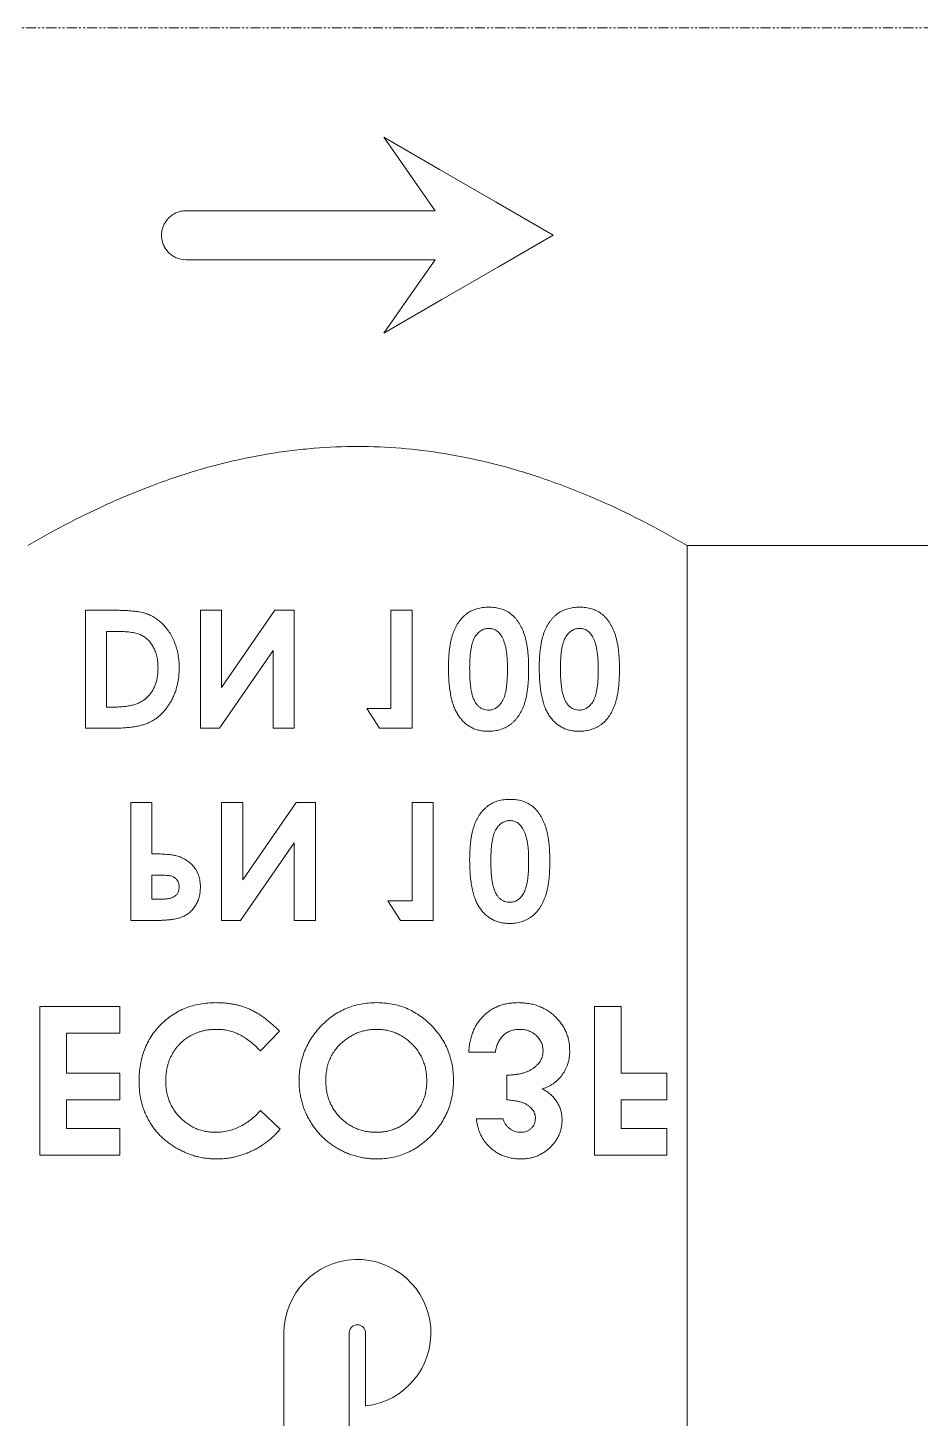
# Model space of a CAD drawing. Extents: x 2569 to 19597, y 1825 to 16548.
# Drawn here: x 16798.5 to 16886, y 15071.2 to 15207.4 of the extents above; entities that cross this region are included whole.
import ezdxf

# ---------------------------------------------------------------- set-up
doc = ezdxf.new("R2010")
doc.units = 0
doc.linetypes.add('PHANTOM', pattern=[2.5, 1.25, -0.25, 0.25, -0.25, 0.25, -0.25])

# ---------------------------------------------------------------- blocks, each defined once
blk = doc.blocks.new('aaaqww')
at = {"color": 7, "linetype": 'Continuous', "lineweight": 5}
for p, q in [((-386839.22, 108867.11), (-386839.22, 108735.63)), ((-386888.61, 108852.11), (-386888.61, 108832.11)), ((-386880.61, 108832.11), (-386880.61, 108844.11)), ((-386878.61, 108841.06), (-386878.61, 108832.11)), ((-386918.51, 108810.32), (-386908.7, 108810.32)), ((-386918.51, 108792.11), (-386918.51, 108810.32)), ((-386908.7, 108810.32), (-386908.7, 108807.05)), ((-386850.56, 108810.32), (-386841.69, 108810.32)), ((-386850.56, 108792.11), (-386850.56, 108810.32)), ((-386841.69, 108810.32), (-386841.69, 108807.05)), ((-386908.7, 108807.05), (-386915.24, 108807.05)), ((-386915.24, 108807.05), (-386915.24, 108803.55)), ((-386889.09, 108807.16), (-386891.49, 108804.87)), ((-386847.3, 108807.05), (-386847.3, 108803.55)), ((-386841.69, 108807.05), (-386847.3, 108807.05)), ((-386861.77, 108805.89), (-386865.04, 108805.89)), ((-386915.24, 108803.55), (-386908.7, 108803.55)), ((-386908.7, 108803.55), (-386908.7, 108800.28)), ((-386861.3, 108800.52), (-386861.3, 108803.55)), ((-386847.3, 108803.55), (-386841.69, 108803.55)), ((-386841.69, 108803.55), (-386841.69, 108800.28)), ((-386908.7, 108800.28), (-386915.24, 108800.28)), ((-386915.24, 108800.28), (-386915.24, 108795.38)), ((-386841.69, 108800.28), (-386847.3, 108800.28)), ((-386847.3, 108800.28), (-386847.3, 108792.11)), ((-386891.49, 108797.56), (-386889.16, 108795.12)), ((-386865.97, 108797.71), (-386862.71, 108797.71)), ((-386915.24, 108795.38), (-386908.7, 108795.38)), ((-386908.7, 108795.38), (-386908.7, 108792.11)), ((-386908.7, 108792.11), (-386918.51, 108792.11)), ((-386847.3, 108792.11), (-386850.56, 108792.11)), ((-386907.38, 108781.57), (-386904.48, 108781.57)), ((-386907.38, 108767.11), (-386907.38, 108781.57)), ((-386896.26, 108767.11), (-386896.26, 108781.57)), ((-386896.26, 108781.57), (-386893.92, 108781.57)), ((-386893.92, 108781.57), (-386887.36, 108772.06)), ((-386887.36, 108781.57), (-386884.76, 108781.57)), ((-386887.36, 108772.06), (-386887.36, 108781.57)), ((-386884.76, 108781.57), (-386884.76, 108767.11)), ((-386875.87, 108779.16), (-386874.32, 108781.57)), ((-386874.32, 108781.57), (-386870.31, 108781.57)), ((-386870.31, 108781.57), (-386870.31, 108767.11)), ((-386903.97, 108778.97), (-386904.78, 108778.97)), ((-386904.78, 108778.97), (-386904.78, 108776.01)), ((-386872.9, 108779.16), (-386875.87, 108779.16)), ((-386872.9, 108767.11), (-386872.9, 108779.16)), ((-386904.78, 108776.01), (-386903.87, 108776.01)), ((-386893.66, 108776.6), (-386893.66, 108767.11)), ((-386887.12, 108767.11), (-386893.66, 108776.6)), ((-386904.78, 108773.41), (-386904.78, 108767.11)), ((-386904.78, 108767.11), (-386907.38, 108767.11)), ((-386893.66, 108767.11), (-386896.26, 108767.11)), ((-386884.76, 108767.11), (-386887.12, 108767.11)), ((-386870.31, 108767.11), (-386872.9, 108767.11)), ((-386912.94, 108758.03), (-386909.67, 108758.03)), ((-386912.94, 108743.57), (-386912.94, 108758.03)), ((-386898.85, 108758.03), (-386896.52, 108758.03)), ((-386898.85, 108743.57), (-386898.85, 108758.03)), ((-386896.52, 108758.03), (-386889.95, 108748.51)), ((-386889.95, 108748.51), (-386889.95, 108758.03)), ((-386889.95, 108758.03), (-386887.36, 108758.03)), ((-386887.36, 108758.03), (-386887.36, 108743.57)), ((-386878.46, 108755.62), (-386876.91, 108758.03)), ((-386876.91, 108758.03), (-386872.9, 108758.03)), ((-386872.9, 108758.03), (-386872.9, 108743.57)), ((-386909.35, 108755.43), (-386910.35, 108755.43)), ((-386910.35, 108755.43), (-386910.35, 108746.16)), ((-386875.5, 108755.62), (-386878.46, 108755.62)), ((-386875.5, 108743.57), (-386875.5, 108755.62)), ((-386889.71, 108743.57), (-386896.26, 108753.05)), ((-386896.26, 108753.05), (-386896.26, 108743.57)), ((-386910.35, 108746.16), (-386908.99, 108746.16)), ((-386909.62, 108743.57), (-386912.94, 108743.57)), ((-386896.26, 108743.57), (-386898.85, 108743.57)), ((-386887.36, 108743.57), (-386889.71, 108743.57)), ((-386872.9, 108743.57), (-386875.5, 108743.57)), ((-386793.46, 108735.63), (-386839.22, 108735.63)), ((-386870.09, 108700.63), (-386900.61, 108700.63)), ((-386900.61, 108694.63), (-386870.09, 108694.63))]:
    blk.add_line(p, q, dxfattribs=at)
at = {"color": 7, "linetype": 'PHANTOM', "lineweight": 5}
blk.add_line((-386927.73, 108672.21), (-386802.76, 108672.21), dxfattribs=at)
at = {"color": 7, "linetype": 'Continuous', "lineweight": 5, "flags": 128}
for points in [[(-386855.61, 108697.63), (-386862.31, 108701.5), (-386869.25, 108705.51), (-386876.39, 108709.63)], [(-386876.39, 108709.63), (-386873.2, 108705.07), (-386870.09, 108700.63)], [(-386876.39, 108685.63), (-386869.57, 108689.57), (-386862.63, 108693.58), (-386855.61, 108697.63)], [(-386870.09, 108694.63), (-386873.28, 108690.07), (-386876.39, 108685.63)]]:
    blk.add_lwpolyline(points, dxfattribs=at)
at = {"color": 7, "linetype": 'Continuous', "lineweight": 5}
for radius, end in [(9, 83.6206), (1, 0)]:
    blk.add_arc((-386879.61, 108832.11), radius, 180, end, dxfattribs=at)
for points, knots in [([(-386906.37, 108801.25), (-386906.36, 108801.47), (-386906.36, 108801.91), (-386906.3, 108802.57), (-386906.21, 108803.2), (-386906.07, 108803.82), (-386905.9, 108804.42), (-386905.7, 108805), (-386905.45, 108805.55), (-386905.17, 108806.09), (-386904.85, 108806.61), (-386904.5, 108807.1), (-386904.12, 108807.57), (-386903.7, 108808.01), (-386903.25, 108808.42), (-386902.77, 108808.81), (-386902.25, 108809.17), (-386901.71, 108809.5), (-386901.15, 108809.8), (-386900.57, 108810.07), (-386899.97, 108810.29), (-386899.37, 108810.48), (-386898.76, 108810.61), (-386898.14, 108810.72), (-386897.5, 108810.77), (-386897.07, 108810.78), (-386896.86, 108810.79)], [0, 0, 0, 0, 0.044663, 0.088512, 0.130926, 0.172904, 0.214, 0.254985, 0.295291, 0.335772, 0.376181, 0.416178, 0.45635, 0.496512, 0.537041, 0.578119, 0.619725, 0.662422, 0.705299, 0.74743, 0.789433, 0.831267, 0.872825, 0.91487, 0.957027, 1, 1, 1, 1]), ([(-386896.86, 108810.79), (-386896.68, 108810.79), (-386896.31, 108810.78), (-386895.77, 108810.74), (-386895.23, 108810.66), (-386894.69, 108810.56), (-386894.16, 108810.43), (-386893.64, 108810.26), (-386893.12, 108810.07), (-386892.61, 108809.85), (-386892.11, 108809.6), (-386891.62, 108809.33), (-386891.15, 108809.03), (-386890.71, 108808.71), (-386890.27, 108808.36), (-386889.86, 108807.99), (-386889.46, 108807.59), (-386889.21, 108807.31), (-386889.09, 108807.16)], [0, 0, 0, 0, 0.062276, 0.123904, 0.185067, 0.24684, 0.308435, 0.370241, 0.432587, 0.495925, 0.559351, 0.621943, 0.684393, 0.746986, 0.809441, 0.872508, 0.935769, 1, 1, 1, 1]), ([(-386886.75, 108801.22), (-386886.75, 108801.44), (-386886.75, 108801.87), (-386886.68, 108802.5), (-386886.58, 108803.12), (-386886.44, 108803.73), (-386886.27, 108804.33), (-386886.05, 108804.91), (-386885.79, 108805.48), (-386885.5, 108806.03), (-386885.17, 108806.56), (-386884.81, 108807.07), (-386884.42, 108807.55), (-386884, 108808), (-386883.55, 108808.42), (-386883.07, 108808.82), (-386882.56, 108809.18), (-386882.03, 108809.51), (-386881.47, 108809.81), (-386880.9, 108810.07), (-386880.32, 108810.3), (-386879.73, 108810.47), (-386879.13, 108810.62), (-386878.51, 108810.71), (-386877.89, 108810.78), (-386877.47, 108810.79), (-386877.26, 108810.79)], [0, 0, 0, 0, 0.043114, 0.085683, 0.127594, 0.169059, 0.210432, 0.251811, 0.293444, 0.335381, 0.377477, 0.418688, 0.459873, 0.500873, 0.541873, 0.583212, 0.624763, 0.666988, 0.70937, 0.751103, 0.792568, 0.833545, 0.874827, 0.916018, 0.957859, 1, 1, 1, 1]), ([(-386877.26, 108810.79), (-386876.95, 108810.78), (-386876.32, 108810.76), (-386875.4, 108810.63), (-386874.51, 108810.41), (-386873.66, 108810.1), (-386872.85, 108809.71), (-386872.06, 108809.22), (-386871.32, 108808.65), (-386870.61, 108808), (-386869.96, 108807.29), (-386869.4, 108806.52), (-386868.92, 108805.72), (-386868.52, 108804.89), (-386868.22, 108804.01), (-386868, 108803.09), (-386867.87, 108802.14), (-386867.85, 108801.49), (-386867.84, 108801.16)], [0, 0, 0, 0, 0.063396, 0.125157, 0.185649, 0.245977, 0.306108, 0.367351, 0.429902, 0.49454, 0.559373, 0.62241, 0.684357, 0.745807, 0.80743, 0.869996, 0.933928, 1, 1, 1, 1]), ([(-386863.64, 108809.1), (-386863.51, 108809.23), (-386863.24, 108809.5), (-386862.8, 108809.84), (-386862.34, 108810.14), (-386861.84, 108810.37), (-386861.32, 108810.56), (-386860.78, 108810.69), (-386860.21, 108810.78), (-386859.82, 108810.79), (-386859.62, 108810.79)], [0, 0, 0, 0, 0.127407, 0.251106, 0.372908, 0.494496, 0.616171, 0.740563, 0.867605, 1, 1, 1, 1]), ([(-386859.62, 108810.79), (-386859.44, 108810.79), (-386859.1, 108810.78), (-386858.59, 108810.71), (-386858.1, 108810.6), (-386857.63, 108810.45), (-386857.19, 108810.24), (-386856.76, 108810), (-386856.37, 108809.71), (-386855.99, 108809.38), (-386855.65, 108809.02), (-386855.36, 108808.64), (-386855.1, 108808.24), (-386854.89, 108807.83), (-386854.73, 108807.4), (-386854.62, 108806.95), (-386854.55, 108806.49), (-386854.54, 108806.17), (-386854.53, 108806.01)], [0, 0, 0, 0, 0.068214, 0.134095, 0.198286, 0.26116, 0.323635, 0.386367, 0.449642, 0.514245, 0.578413, 0.640375, 0.700615, 0.760104, 0.819299, 0.878466, 0.93836, 1, 1, 1, 1]), ([(-386865.04, 108805.89), (-386865.02, 108806.05), (-386864.97, 108806.37), (-386864.86, 108806.83), (-386864.73, 108807.27), (-386864.57, 108807.69), (-386864.38, 108808.08), (-386864.17, 108808.45), (-386863.92, 108808.79), (-386863.74, 108808.99), (-386863.64, 108809.1)], [0, 0, 0, 0, 0.138934, 0.272371, 0.400702, 0.524915, 0.646775, 0.765706, 0.883115, 1, 1, 1, 1]), ([(-386896.99, 108807.52), (-386897.2, 108807.51), (-386897.61, 108807.5), (-386898.22, 108807.42), (-386898.81, 108807.28), (-386899.37, 108807.08), (-386899.9, 108806.82), (-386900.41, 108806.51), (-386900.89, 108806.14), (-386901.34, 108805.72), (-386901.75, 108805.26), (-386902.11, 108804.76), (-386902.42, 108804.24), (-386902.67, 108803.7), (-386902.86, 108803.12), (-386903, 108802.52), (-386903.08, 108801.9), (-386903.09, 108801.47), (-386903.1, 108801.25)], [0, 0, 0, 0, 0.064715, 0.127707, 0.188882, 0.249158, 0.309661, 0.370225, 0.432332, 0.495782, 0.559304, 0.621861, 0.683322, 0.744523, 0.806088, 0.868994, 0.933419, 1, 1, 1, 1]), ([(-386891.49, 108804.87), (-386891.69, 108805.08), (-386892.09, 108805.49), (-386892.73, 108806.04), (-386893.39, 108806.49), (-386894.07, 108806.87), (-386894.77, 108807.16), (-386895.49, 108807.37), (-386896.23, 108807.5), (-386896.74, 108807.51), (-386896.99, 108807.52)], [0, 0, 0, 0, 0.139406, 0.272304, 0.399525, 0.522811, 0.642663, 0.761023, 0.879801, 1, 1, 1, 1]), ([(-386877.31, 108807.52), (-386877.53, 108807.51), (-386877.95, 108807.5), (-386878.56, 108807.42), (-386879.16, 108807.28), (-386879.72, 108807.08), (-386880.26, 108806.83), (-386880.77, 108806.52), (-386881.26, 108806.15), (-386881.71, 108805.74), (-386882.13, 108805.28), (-386882.49, 108804.78), (-386882.8, 108804.25), (-386883.05, 108803.7), (-386883.25, 108803.11), (-386883.38, 108802.49), (-386883.47, 108801.85), (-386883.48, 108801.41), (-386883.49, 108801.18)], [0, 0, 0, 0, 0.064609, 0.127512, 0.188521, 0.248708, 0.308598, 0.368812, 0.429888, 0.492802, 0.555743, 0.617485, 0.678969, 0.740198, 0.80236, 0.866245, 0.931707, 1, 1, 1, 1]), ([(-386871.11, 108801.21), (-386871.12, 108801.42), (-386871.13, 108801.85), (-386871.21, 108802.48), (-386871.36, 108803.08), (-386871.55, 108803.65), (-386871.81, 108804.2), (-386872.12, 108804.73), (-386872.49, 108805.22), (-386872.91, 108805.69), (-386873.37, 108806.12), (-386873.86, 108806.49), (-386874.37, 108806.82), (-386874.92, 108807.07), (-386875.48, 108807.27), (-386876.07, 108807.42), (-386876.68, 108807.5), (-386877.1, 108807.51), (-386877.31, 108807.52)], [0, 0, 0, 0, 0.065939, 0.129791, 0.192175, 0.253617, 0.314719, 0.376282, 0.438973, 0.503175, 0.567329, 0.629651, 0.69065, 0.751238, 0.811754, 0.872788, 0.93554, 1, 1, 1, 1]), ([(-386859.64, 108807.52), (-386859.76, 108807.51), (-386859.99, 108807.5), (-386860.34, 108807.42), (-386860.66, 108807.27), (-386860.97, 108807.07), (-386861.24, 108806.83), (-386861.47, 108806.55), (-386861.65, 108806.23), (-386861.73, 108806), (-386861.77, 108805.89)], [0, 0, 0, 0, 0.123523, 0.245107, 0.367266, 0.494691, 0.622324, 0.746003, 0.872253, 1, 1, 1, 1]), ([(-386857.8, 108805.81), (-386857.81, 108805.92), (-386857.82, 108806.16), (-386857.92, 108806.49), (-386858.08, 108806.78), (-386858.31, 108807.04), (-386858.58, 108807.26), (-386858.9, 108807.41), (-386859.26, 108807.51), (-386859.51, 108807.52), (-386859.64, 108807.52)], [0, 0, 0, 0, 0.126208, 0.246331, 0.363484, 0.484754, 0.608383, 0.731214, 0.860989, 1, 1, 1, 1]), ([(-386861.3, 108803.55), (-386861.09, 108803.57), (-386860.68, 108803.6), (-386860.12, 108803.69), (-386859.65, 108803.79), (-386859.25, 108803.92), (-386858.92, 108804.09), (-386858.63, 108804.27), (-386858.39, 108804.49), (-386858.18, 108804.73), (-386858.01, 108804.98), (-386857.89, 108805.25), (-386857.81, 108805.53), (-386857.81, 108805.71), (-386857.8, 108805.81)], [0, 0, 0, 0, 0.141704, 0.2651, 0.370058, 0.458024, 0.535994, 0.609848, 0.680075, 0.748587, 0.81563, 0.878071, 0.939584, 1, 1, 1, 1]), ([(-386854.53, 108806.01), (-386854.54, 108805.82), (-386854.56, 108805.43), (-386854.68, 108804.86), (-386854.87, 108804.31), (-386855.15, 108803.8), (-386855.5, 108803.32), (-386855.92, 108802.9), (-386856.41, 108802.51), (-386856.78, 108802.3), (-386856.97, 108802.2)], [0, 0, 0, 0, 0.124101, 0.244316, 0.364466, 0.485854, 0.608915, 0.734301, 0.863943, 1, 1, 1, 1]), ([(-386896.91, 108791.64), (-386897.25, 108791.65), (-386897.91, 108791.67), (-386898.89, 108791.8), (-386899.81, 108792.01), (-386900.69, 108792.3), (-386901.52, 108792.68), (-386902.31, 108793.15), (-386903.05, 108793.7), (-386903.73, 108794.33), (-386904.35, 108795.02), (-386904.89, 108795.77), (-386905.34, 108796.57), (-386905.72, 108797.41), (-386906.01, 108798.31), (-386906.22, 108799.24), (-386906.35, 108800.23), (-386906.36, 108800.9), (-386906.37, 108801.25)], [0, 0, 0, 0, 0.067376, 0.131837, 0.194461, 0.255346, 0.315588, 0.375627, 0.436138, 0.497779, 0.55947, 0.620278, 0.680788, 0.741492, 0.803215, 0.866493, 0.93191, 1, 1, 1, 1]), ([(-386903.1, 108801.25), (-386903.1, 108801.1), (-386903.09, 108800.8), (-386903.05, 108800.36), (-386902.99, 108799.93), (-386902.91, 108799.51), (-386902.8, 108799.11), (-386902.67, 108798.72), (-386902.5, 108798.34), (-386902.32, 108797.97), (-386902.11, 108797.63), (-386901.89, 108797.3), (-386901.64, 108796.99), (-386901.38, 108796.69), (-386901.09, 108796.42), (-386900.78, 108796.17), (-386900.45, 108795.94), (-386900.11, 108795.72), (-386899.74, 108795.53), (-386899.37, 108795.36), (-386898.99, 108795.23), (-386898.59, 108795.11), (-386898.19, 108795.02), (-386897.78, 108794.96), (-386897.35, 108794.92), (-386897.07, 108794.91), (-386896.93, 108794.91)], [0, 0, 0, 0, 0.045986, 0.090639, 0.134485, 0.177331, 0.219265, 0.260785, 0.302317, 0.343436, 0.384181, 0.424376, 0.464181, 0.504012, 0.543822, 0.583802, 0.624419, 0.665548, 0.706675, 0.747827, 0.788895, 0.830219, 0.871707, 0.913734, 0.956588, 1, 1, 1, 1]), ([(-386877.24, 108791.64), (-386877.57, 108791.65), (-386878.23, 108791.67), (-386879.19, 108791.81), (-386880.12, 108792.02), (-386880.99, 108792.34), (-386881.83, 108792.74), (-386882.62, 108793.23), (-386883.36, 108793.81), (-386884.05, 108794.47), (-386884.68, 108795.19), (-386885.24, 108795.95), (-386885.71, 108796.75), (-386886.09, 108797.58), (-386886.39, 108798.44), (-386886.6, 108799.34), (-386886.73, 108800.27), (-386886.75, 108800.9), (-386886.75, 108801.22)], [0, 0, 0, 0, 0.066749, 0.131152, 0.193732, 0.255326, 0.316388, 0.378027, 0.440406, 0.504557, 0.568658, 0.630986, 0.692288, 0.752615, 0.8132, 0.874016, 0.936158, 1, 1, 1, 1]), ([(-386883.49, 108801.18), (-386883.48, 108800.93), (-386883.46, 108800.44), (-386883.36, 108799.73), (-386883.19, 108799.05), (-386882.94, 108798.42), (-386882.62, 108797.83), (-386882.23, 108797.28), (-386881.78, 108796.76), (-386881.42, 108796.47), (-386881.25, 108796.31)], [0, 0, 0, 0, 0.134807, 0.264199, 0.388462, 0.509942, 0.63041, 0.750671, 0.873455, 1, 1, 1, 1]), ([(-386877.25, 108794.91), (-386877.04, 108794.92), (-386876.63, 108794.93), (-386876.02, 108795.01), (-386875.44, 108795.16), (-386874.88, 108795.36), (-386874.35, 108795.61), (-386873.84, 108795.93), (-386873.36, 108796.3), (-386872.9, 108796.72), (-386872.48, 108797.18), (-386872.12, 108797.68), (-386871.8, 108798.2), (-386871.55, 108798.75), (-386871.35, 108799.33), (-386871.22, 108799.93), (-386871.13, 108800.56), (-386871.12, 108800.99), (-386871.11, 108801.21)], [0, 0, 0, 0, 0.064147, 0.126212, 0.186841, 0.246936, 0.307256, 0.368151, 0.430071, 0.493875, 0.557981, 0.62087, 0.682525, 0.744036, 0.805889, 0.868968, 0.933247, 1, 1, 1, 1]), ([(-386867.84, 108801.16), (-386867.85, 108800.84), (-386867.87, 108800.19), (-386868, 108799.25), (-386868.21, 108798.34), (-386868.51, 108797.47), (-386868.9, 108796.64), (-386869.37, 108795.85), (-386869.94, 108795.1), (-386870.57, 108794.4), (-386871.27, 108793.75), (-386872.02, 108793.19), (-386872.79, 108792.71), (-386873.61, 108792.32), (-386874.47, 108792.01), (-386875.36, 108791.8), (-386876.29, 108791.67), (-386876.92, 108791.65), (-386877.24, 108791.64)], [0, 0, 0, 0, 0.065722, 0.129508, 0.191722, 0.253161, 0.314316, 0.375952, 0.43862, 0.502973, 0.567129, 0.629552, 0.690477, 0.751072, 0.811668, 0.872929, 0.935501, 1, 1, 1, 1]), ([(-386856.97, 108802.2), (-386856.84, 108802.16), (-386856.59, 108802.07), (-386856.22, 108801.91), (-386855.88, 108801.73), (-386855.56, 108801.52), (-386855.26, 108801.29), (-386854.98, 108801.03), (-386854.72, 108800.76), (-386854.49, 108800.46), (-386854.28, 108800.14), (-386854.1, 108799.81), (-386853.95, 108799.47), (-386853.82, 108799.11), (-386853.72, 108798.74), (-386853.65, 108798.35), (-386853.61, 108797.95), (-386853.6, 108797.68), (-386853.6, 108797.54)], [0, 0, 0, 0, 0.066221, 0.130122, 0.192922, 0.254764, 0.315757, 0.376303, 0.436814, 0.498168, 0.559516, 0.620243, 0.68097, 0.742349, 0.804584, 0.868102, 0.933307, 1, 1, 1, 1]), ([(-386856.87, 108797.57), (-386856.87, 108797.67), (-386856.88, 108797.87), (-386856.94, 108798.16), (-386857.02, 108798.44), (-386857.15, 108798.71), (-386857.31, 108798.96), (-386857.51, 108799.21), (-386857.75, 108799.43), (-386858.01, 108799.65), (-386858.32, 108799.85), (-386858.65, 108800.03), (-386859.02, 108800.17), (-386859.41, 108800.3), (-386859.84, 108800.39), (-386860.3, 108800.46), (-386860.79, 108800.51), (-386861.13, 108800.51), (-386861.3, 108800.52)], [0, 0, 0, 0, 0.050613, 0.10076, 0.149275, 0.198888, 0.249306, 0.302323, 0.357221, 0.415437, 0.476443, 0.539829, 0.606184, 0.675941, 0.749782, 0.828288, 0.911845, 1, 1, 1, 1]), ([(-386896.93, 108794.91), (-386896.68, 108794.92), (-386896.2, 108794.93), (-386895.5, 108795.04), (-386894.83, 108795.22), (-386894.3, 108795.43), (-386893.88, 108795.64), (-386893.56, 108795.83), (-386893.23, 108796.04), (-386892.89, 108796.29), (-386892.55, 108796.56), (-386892.2, 108796.87), (-386891.84, 108797.2), (-386891.61, 108797.44), (-386891.49, 108797.56)], [0, 0, 0, 0, 0.117048, 0.22997, 0.340704, 0.449355, 0.505557, 0.565303, 0.628205, 0.694729, 0.765019, 0.83958, 0.91775, 1, 1, 1, 1]), ([(-386859.92, 108791.64), (-386860.13, 108791.65), (-386860.54, 108791.66), (-386861.15, 108791.74), (-386861.73, 108791.86), (-386862.28, 108792.04), (-386862.8, 108792.27), (-386863.3, 108792.55), (-386863.75, 108792.89), (-386864.18, 108793.27), (-386864.57, 108793.7), (-386864.91, 108794.16), (-386865.21, 108794.66), (-386865.46, 108795.2), (-386865.66, 108795.78), (-386865.81, 108796.39), (-386865.92, 108797.04), (-386865.96, 108797.49), (-386865.97, 108797.71)], [0, 0, 0, 0, 0.066659, 0.130343, 0.191936, 0.251996, 0.311122, 0.369755, 0.428602, 0.488436, 0.548524, 0.608661, 0.669236, 0.730881, 0.794196, 0.85983, 0.928533, 1, 1, 1, 1]), ([(-386862.71, 108797.71), (-386862.69, 108797.6), (-386862.64, 108797.38), (-386862.57, 108797.05), (-386862.46, 108796.76), (-386862.34, 108796.48), (-386862.22, 108796.22), (-386862.06, 108795.99), (-386861.89, 108795.79), (-386861.65, 108795.54), (-386861.3, 108795.29), (-386860.82, 108795.07), (-386860.3, 108794.94), (-386859.93, 108794.92), (-386859.74, 108794.91)], [0, 0, 0, 0, 0.077346, 0.150652, 0.220677, 0.286575, 0.350188, 0.411379, 0.469946, 0.528234, 0.642194, 0.755364, 0.873556, 1, 1, 1, 1]), ([(-386853.6, 108797.54), (-386853.61, 108797.34), (-386853.62, 108796.94), (-386853.7, 108796.35), (-386853.84, 108795.79), (-386854.03, 108795.25), (-386854.29, 108794.74), (-386854.59, 108794.25), (-386854.96, 108793.79), (-386855.37, 108793.35), (-386855.83, 108792.95), (-386856.33, 108792.6), (-386856.85, 108792.3), (-386857.4, 108792.06), (-386857.99, 108791.87), (-386858.6, 108791.74), (-386859.25, 108791.66), (-386859.69, 108791.65), (-386859.92, 108791.64)], [0, 0, 0, 0, 0.062821, 0.123871, 0.183554, 0.242266, 0.301265, 0.360847, 0.421949, 0.484789, 0.548014, 0.610413, 0.672536, 0.734829, 0.797947, 0.862973, 0.93002, 1, 1, 1, 1]), ([(-386859.74, 108794.91), (-386859.64, 108794.91), (-386859.44, 108794.92), (-386859.15, 108794.96), (-386858.87, 108795.02), (-386858.61, 108795.1), (-386858.35, 108795.21), (-386858.12, 108795.34), (-386857.89, 108795.5), (-386857.68, 108795.68), (-386857.49, 108795.87), (-386857.33, 108796.09), (-386857.18, 108796.31), (-386857.07, 108796.54), (-386856.98, 108796.78), (-386856.92, 108797.04), (-386856.87, 108797.3), (-386856.87, 108797.48), (-386856.87, 108797.57)], [0, 0, 0, 0, 0.069402, 0.135943, 0.20102, 0.264181, 0.325955, 0.388454, 0.450819, 0.514266, 0.577492, 0.638835, 0.698634, 0.758057, 0.817032, 0.876415, 0.937278, 1, 1, 1, 1]), ([(-386881.25, 108796.31), (-386881.1, 108796.2), (-386880.81, 108795.98), (-386880.35, 108795.7), (-386879.87, 108795.45), (-386879.38, 108795.26), (-386878.87, 108795.1), (-386878.34, 108794.99), (-386877.8, 108794.92), (-386877.43, 108794.92), (-386877.25, 108794.91)], [0, 0, 0, 0, 0.127991, 0.253098, 0.376184, 0.498936, 0.621526, 0.745707, 0.871575, 1, 1, 1, 1]), ([(-386889.16, 108795.12), (-386889.33, 108794.96), (-386889.64, 108794.66), (-386890.13, 108794.22), (-386890.61, 108793.83), (-386891.07, 108793.46), (-386891.54, 108793.14), (-386892, 108792.86), (-386892.45, 108792.61), (-386892.89, 108792.4), (-386893.35, 108792.22), (-386893.81, 108792.07), (-386894.29, 108791.93), (-386894.78, 108791.83), (-386895.29, 108791.74), (-386895.82, 108791.69), (-386896.36, 108791.65), (-386896.73, 108791.65), (-386896.91, 108791.64)], [0, 0, 0, 0, 0.077783, 0.151816, 0.22254, 0.290278, 0.354641, 0.415798, 0.474709, 0.530426, 0.58558, 0.640906, 0.697901, 0.75542, 0.814521, 0.874462, 0.93667, 1, 1, 1, 1]), ([(-386904.48, 108781.57), (-386904.29, 108781.57), (-386903.93, 108781.57), (-386903.4, 108781.55), (-386902.92, 108781.51), (-386902.47, 108781.47), (-386902.07, 108781.41), (-386901.7, 108781.34), (-386901.38, 108781.25), (-386901.1, 108781.15), (-386900.84, 108781.03), (-386900.6, 108780.9), (-386900.37, 108780.75), (-386900.16, 108780.59), (-386899.96, 108780.4), (-386899.78, 108780.2), (-386899.6, 108779.99), (-386899.45, 108779.76), (-386899.31, 108779.51), (-386899.18, 108779.26), (-386899.08, 108778.99), (-386899, 108778.7), (-386898.93, 108778.41), (-386898.89, 108778.1), (-386898.86, 108777.79), (-386898.85, 108777.57), (-386898.85, 108777.46)], [0, 0, 0, 0, 0.070781, 0.136552, 0.197012, 0.252923, 0.303687, 0.349719, 0.39124, 0.428479, 0.463057, 0.49715, 0.531002, 0.564226, 0.597701, 0.631421, 0.665597, 0.700451, 0.735881, 0.771092, 0.806975, 0.843534, 0.88094, 0.919294, 0.95918, 1, 1, 1, 1]), ([(-386864.67, 108779.97), (-386864.56, 108780.13), (-386864.34, 108780.44), (-386863.95, 108780.84), (-386863.54, 108781.18), (-386863.09, 108781.46), (-386862.61, 108781.68), (-386862.1, 108781.83), (-386861.55, 108781.92), (-386861.18, 108781.93), (-386860.99, 108781.94)], [0, 0, 0, 0, 0.132314, 0.2587, 0.380912, 0.500535, 0.620923, 0.742376, 0.868281, 1, 1, 1, 1]), ([(-386860.99, 108781.94), (-386860.86, 108781.94), (-386860.62, 108781.93), (-386860.25, 108781.9), (-386859.9, 108781.84), (-386859.56, 108781.75), (-386859.24, 108781.64), (-386858.93, 108781.51), (-386858.63, 108781.35), (-386858.35, 108781.16), (-386858.07, 108780.96), (-386857.82, 108780.72), (-386857.58, 108780.46), (-386857.36, 108780.18), (-386857.16, 108779.87), (-386856.96, 108779.53), (-386856.79, 108779.17), (-386856.63, 108778.78), (-386856.49, 108778.36), (-386856.37, 108777.9), (-386856.26, 108777.4), (-386856.18, 108776.86), (-386856.11, 108776.29), (-386856.07, 108775.67), (-386856.04, 108775.01), (-386856.03, 108774.57), (-386856.03, 108774.33)], [0, 0, 0, 0, 0.036635, 0.072034, 0.106626, 0.140306, 0.173619, 0.206426, 0.239067, 0.271883, 0.30484, 0.338529, 0.372616, 0.407548, 0.443719, 0.481312, 0.520113, 0.560913, 0.604025, 0.650075, 0.699572, 0.752363, 0.808789, 0.868954, 0.932675, 1, 1, 1, 1]), ([(-386902.13, 108778.69), (-386902.17, 108778.71), (-386902.27, 108778.76), (-386902.44, 108778.82), (-386902.63, 108778.87), (-386902.85, 108778.91), (-386903.09, 108778.94), (-386903.36, 108778.96), (-386903.65, 108778.97), (-386903.86, 108778.97), (-386903.97, 108778.97)], [0, 0, 0, 0, 0.082101, 0.173825, 0.278953, 0.396639, 0.527316, 0.671298, 0.828754, 1, 1, 1, 1]), ([(-386865.86, 108774.2), (-386865.85, 108774.52), (-386865.85, 108775.14), (-386865.79, 108776.03), (-386865.7, 108776.86), (-386865.57, 108777.61), (-386865.41, 108778.31), (-386865.2, 108778.93), (-386864.97, 108779.48), (-386864.77, 108779.81), (-386864.67, 108779.97)], [0, 0, 0, 0, 0.161071, 0.310789, 0.449904, 0.578376, 0.696617, 0.805987, 0.906562, 1, 1, 1, 1]), ([(-386860.92, 108779.35), (-386861.04, 108779.34), (-386861.26, 108779.33), (-386861.58, 108779.24), (-386861.89, 108779.1), (-386862.12, 108778.93), (-386862.29, 108778.78), (-386862.41, 108778.63), (-386862.53, 108778.47), (-386862.63, 108778.28), (-386862.73, 108778.08), (-386862.83, 108777.86), (-386862.91, 108777.62), (-386862.98, 108777.35), (-386863.05, 108777.06), (-386863.11, 108776.74), (-386863.16, 108776.39), (-386863.19, 108776.01), (-386863.22, 108775.59), (-386863.25, 108775.15), (-386863.26, 108774.67), (-386863.26, 108774.34), (-386863.26, 108774.17)], [0, 0, 0, 0, 0.053834, 0.105543, 0.158054, 0.211987, 0.240207, 0.269794, 0.301343, 0.334608, 0.370284, 0.408089, 0.448681, 0.492069, 0.538664, 0.590371, 0.646388, 0.707195, 0.772947, 0.843643, 0.919308, 1, 1, 1, 1]), ([(-386858.63, 108774.33), (-386858.63, 108774.56), (-386858.63, 108775), (-386858.66, 108775.63), (-386858.71, 108776.21), (-386858.78, 108776.73), (-386858.87, 108777.19), (-386858.98, 108777.6), (-386859.1, 108777.96), (-386859.26, 108778.26), (-386859.43, 108778.52), (-386859.6, 108778.74), (-386859.79, 108778.92), (-386859.99, 108779.08), (-386860.21, 108779.2), (-386860.44, 108779.28), (-386860.68, 108779.34), (-386860.84, 108779.34), (-386860.92, 108779.35)], [0, 0, 0, 0, 0.112115, 0.215802, 0.310203, 0.395993, 0.47341, 0.542778, 0.604548, 0.659357, 0.708764, 0.755356, 0.798687, 0.840017, 0.880203, 0.919733, 0.959049, 1, 1, 1, 1]), ([(-386903.87, 108776.01), (-386903.7, 108776.01), (-386903.39, 108776.01), (-386902.97, 108776.04), (-386902.63, 108776.08), (-386902.37, 108776.14), (-386902.16, 108776.24), (-386901.98, 108776.35), (-386901.82, 108776.48), (-386901.69, 108776.64), (-386901.58, 108776.82), (-386901.5, 108777.02), (-386901.45, 108777.24), (-386901.45, 108777.39), (-386901.45, 108777.47)], [0, 0, 0, 0, 0.15516, 0.285496, 0.390503, 0.470975, 0.538446, 0.603655, 0.666587, 0.730199, 0.794945, 0.860228, 0.928121, 1, 1, 1, 1]), ([(-386901.45, 108777.47), (-386901.45, 108777.53), (-386901.45, 108777.66), (-386901.49, 108777.85), (-386901.54, 108778.03), (-386901.61, 108778.19), (-386901.71, 108778.34), (-386901.83, 108778.47), (-386901.97, 108778.59), (-386902.07, 108778.66), (-386902.13, 108778.69)], [0, 0, 0, 0, 0.137788, 0.267341, 0.390444, 0.511778, 0.629509, 0.747829, 0.871885, 1, 1, 1, 1]), ([(-386898.85, 108777.46), (-386898.85, 108777.34), (-386898.86, 108777.1), (-386898.9, 108776.76), (-386898.96, 108776.42), (-386899.05, 108776.11), (-386899.16, 108775.81), (-386899.3, 108775.52), (-386899.47, 108775.25), (-386899.66, 108775), (-386899.86, 108774.76), (-386900.09, 108774.54), (-386900.34, 108774.35), (-386900.6, 108774.16), (-386900.89, 108774), (-386901.19, 108773.86), (-386901.5, 108773.73), (-386901.73, 108773.67), (-386901.84, 108773.63)], [0, 0, 0, 0, 0.068875, 0.135349, 0.199289, 0.26155, 0.322915, 0.382772, 0.442844, 0.502652, 0.562749, 0.62274, 0.682687, 0.743329, 0.805013, 0.868067, 0.933111, 1, 1, 1, 1]), ([(-386860.91, 108766.74), (-386861.04, 108766.74), (-386861.3, 108766.75), (-386861.67, 108766.78), (-386862.02, 108766.84), (-386862.36, 108766.92), (-386862.69, 108767.03), (-386863, 108767.16), (-386863.29, 108767.31), (-386863.57, 108767.49), (-386863.83, 108767.7), (-386864.08, 108767.92), (-386864.31, 108768.18), (-386864.53, 108768.45), (-386864.73, 108768.75), (-386864.92, 108769.08), (-386865.09, 108769.43), (-386865.26, 108769.8), (-386865.4, 108770.22), (-386865.52, 108770.66), (-386865.63, 108771.15), (-386865.71, 108771.68), (-386865.77, 108772.26), (-386865.82, 108772.87), (-386865.85, 108773.52), (-386865.86, 108773.97), (-386865.86, 108774.2)], [0, 0, 0, 0, 0.038217, 0.074867, 0.110158, 0.144454, 0.17808, 0.211171, 0.243687, 0.275872, 0.308376, 0.341263, 0.37515, 0.409655, 0.445157, 0.482073, 0.520576, 0.560554, 0.603108, 0.648689, 0.697948, 0.750768, 0.807309, 0.867656, 0.931861, 1, 1, 1, 1]), ([(-386863.26, 108774.17), (-386863.26, 108773.95), (-386863.25, 108773.53), (-386863.23, 108772.92), (-386863.17, 108772.37), (-386863.11, 108771.87), (-386863.01, 108771.42), (-386862.91, 108771.02), (-386862.78, 108770.68), (-386862.62, 108770.39), (-386862.45, 108770.14), (-386862.27, 108769.92), (-386862.08, 108769.74), (-386861.87, 108769.59), (-386861.65, 108769.48), (-386861.42, 108769.4), (-386861.18, 108769.35), (-386861.01, 108769.34), (-386860.92, 108769.34)], [0, 0, 0, 0, 0.110734, 0.212341, 0.305502, 0.389835, 0.46669, 0.535262, 0.596763, 0.651066, 0.701036, 0.74786, 0.791833, 0.834284, 0.875334, 0.916035, 0.957652, 1, 1, 1, 1]), ([(-386856.03, 108774.33), (-386856.03, 108774.1), (-386856.04, 108773.65), (-386856.07, 108772.99), (-386856.12, 108772.36), (-386856.18, 108771.78), (-386856.27, 108771.24), (-386856.37, 108770.74), (-386856.49, 108770.28), (-386856.64, 108769.85), (-386856.8, 108769.46), (-386856.97, 108769.1), (-386857.16, 108768.77), (-386857.36, 108768.46), (-386857.57, 108768.18), (-386857.8, 108767.92), (-386858.04, 108767.69), (-386858.29, 108767.49), (-386858.56, 108767.31), (-386858.85, 108767.16), (-386859.15, 108767.03), (-386859.47, 108766.92), (-386859.81, 108766.84), (-386860.16, 108766.78), (-386860.53, 108766.75), (-386860.78, 108766.74), (-386860.91, 108766.74)], [0, 0, 0, 0, 0.068491, 0.133077, 0.193829, 0.251083, 0.304401, 0.354408, 0.401295, 0.444701, 0.485692, 0.524676, 0.562307, 0.597947, 0.632474, 0.665752, 0.697985, 0.729586, 0.760825, 0.792355, 0.824313, 0.857156, 0.890927, 0.92596, 0.962061, 1, 1, 1, 1]), ([(-386859.34, 108770.33), (-386859.28, 108770.44), (-386859.16, 108770.66), (-386859.02, 108771.04), (-386858.9, 108771.47), (-386858.79, 108771.94), (-386858.72, 108772.47), (-386858.66, 108773.05), (-386858.63, 108773.67), (-386858.63, 108774.11), (-386858.63, 108774.33)], [0, 0, 0, 0, 0.088871, 0.186355, 0.294078, 0.412237, 0.541778, 0.682703, 0.835096, 1, 1, 1, 1]), ([(-386901.84, 108773.63), (-386901.91, 108773.62), (-386902.07, 108773.58), (-386902.34, 108773.53), (-386902.65, 108773.5), (-386902.99, 108773.47), (-386903.38, 108773.44), (-386903.81, 108773.43), (-386904.29, 108773.41), (-386904.61, 108773.41), (-386904.78, 108773.41)], [0, 0, 0, 0, 0.077373, 0.167614, 0.272108, 0.390016, 0.521363, 0.667272, 0.82681, 1, 1, 1, 1]), ([(-386860.92, 108769.34), (-386860.84, 108769.34), (-386860.68, 108769.34), (-386860.45, 108769.39), (-386860.23, 108769.47), (-386860.03, 108769.58), (-386859.83, 108769.72), (-386859.65, 108769.89), (-386859.49, 108770.1), (-386859.39, 108770.25), (-386859.34, 108770.33)], [0, 0, 0, 0, 0.124035, 0.242846, 0.360342, 0.479042, 0.599334, 0.725488, 0.858549, 1, 1, 1, 1]), ([(-386867.26, 108756.43), (-386867.15, 108756.59), (-386866.93, 108756.89), (-386866.55, 108757.3), (-386866.14, 108757.64), (-386865.69, 108757.92), (-386865.21, 108758.14), (-386864.69, 108758.29), (-386864.15, 108758.38), (-386863.77, 108758.39), (-386863.58, 108758.4)], [0, 0, 0, 0, 0.132314, 0.2587, 0.380912, 0.500535, 0.620923, 0.742376, 0.868281, 1, 1, 1, 1]), ([(-386863.58, 108758.4), (-386863.46, 108758.4), (-386863.21, 108758.39), (-386862.85, 108758.35), (-386862.5, 108758.29), (-386862.16, 108758.21), (-386861.83, 108758.1), (-386861.52, 108757.97), (-386861.23, 108757.8), (-386860.94, 108757.62), (-386860.67, 108757.42), (-386860.42, 108757.18), (-386860.18, 108756.92), (-386859.96, 108756.64), (-386859.75, 108756.33), (-386859.56, 108755.99), (-386859.39, 108755.63), (-386859.23, 108755.24), (-386859.08, 108754.82), (-386858.96, 108754.36), (-386858.86, 108753.86), (-386858.77, 108753.32), (-386858.71, 108752.74), (-386858.66, 108752.13), (-386858.63, 108751.47), (-386858.63, 108751.02), (-386858.63, 108750.79)], [0, 0, 0, 0, 0.036635, 0.072034, 0.106626, 0.140306, 0.173619, 0.206426, 0.239067, 0.271883, 0.30484, 0.338529, 0.372616, 0.407548, 0.443719, 0.481312, 0.520113, 0.560913, 0.604025, 0.650075, 0.699572, 0.752363, 0.808789, 0.868954, 0.932675, 1, 1, 1, 1]), ([(-386856.14, 108756.43), (-386856.03, 108756.59), (-386855.81, 108756.89), (-386855.43, 108757.3), (-386855.01, 108757.64), (-386854.57, 108757.92), (-386854.09, 108758.14), (-386853.57, 108758.29), (-386853.03, 108758.38), (-386852.65, 108758.39), (-386852.46, 108758.4)], [0, 0, 0, 0, 0.132314, 0.2587, 0.380912, 0.500535, 0.620923, 0.742376, 0.868281, 1, 1, 1, 1]), ([(-386852.46, 108758.4), (-386852.34, 108758.4), (-386852.09, 108758.39), (-386851.72, 108758.35), (-386851.37, 108758.29), (-386851.04, 108758.21), (-386850.71, 108758.1), (-386850.4, 108757.97), (-386850.1, 108757.8), (-386849.82, 108757.62), (-386849.55, 108757.42), (-386849.29, 108757.18), (-386849.05, 108756.92), (-386848.83, 108756.64), (-386848.63, 108756.33), (-386848.44, 108755.99), (-386848.26, 108755.63), (-386848.1, 108755.24), (-386847.96, 108754.82), (-386847.84, 108754.36), (-386847.74, 108753.86), (-386847.65, 108753.32), (-386847.58, 108752.74), (-386847.54, 108752.13), (-386847.51, 108751.47), (-386847.51, 108751.02), (-386847.51, 108750.79)], [0, 0, 0, 0, 0.036635, 0.072034, 0.106626, 0.140306, 0.173619, 0.206426, 0.239067, 0.271883, 0.30484, 0.338529, 0.372616, 0.407548, 0.443719, 0.481312, 0.520113, 0.560913, 0.604025, 0.650075, 0.699572, 0.752363, 0.808789, 0.868954, 0.932675, 1, 1, 1, 1]), ([(-386909.67, 108758.03), (-386909.42, 108758.03), (-386908.92, 108758.02), (-386908.21, 108757.98), (-386907.55, 108757.92), (-386906.93, 108757.84), (-386906.37, 108757.73), (-386905.86, 108757.6), (-386905.39, 108757.44), (-386904.98, 108757.25), (-386904.6, 108757.04), (-386904.23, 108756.8), (-386903.89, 108756.52), (-386903.57, 108756.22), (-386903.26, 108755.89), (-386902.97, 108755.52), (-386902.7, 108755.13), (-386902.44, 108754.71), (-386902.2, 108754.26), (-386902, 108753.79), (-386901.83, 108753.3), (-386901.69, 108752.8), (-386901.58, 108752.27), (-386901.5, 108751.73), (-386901.46, 108751.17), (-386901.45, 108750.79), (-386901.45, 108750.6)], [0, 0, 0, 0, 0.060148, 0.116267, 0.168654, 0.217399, 0.262434, 0.303933, 0.34226, 0.377441, 0.411406, 0.445398, 0.479766, 0.514584, 0.550214, 0.587001, 0.624663, 0.663615, 0.703456, 0.74345, 0.784013, 0.825133, 0.867265, 0.910306, 0.954424, 1, 1, 1, 1]), ([(-386905.41, 108754.27), (-386905.51, 108754.37), (-386905.73, 108754.56), (-386906.12, 108754.79), (-386906.54, 108754.99), (-386907.02, 108755.15), (-386907.54, 108755.28), (-386908.1, 108755.37), (-386908.71, 108755.42), (-386909.14, 108755.43), (-386909.35, 108755.43)], [0, 0, 0, 0, 0.101663, 0.207636, 0.318745, 0.43668, 0.563507, 0.698681, 0.844447, 1, 1, 1, 1]), ([(-386868.45, 108750.66), (-386868.45, 108750.98), (-386868.44, 108751.6), (-386868.38, 108752.49), (-386868.3, 108753.32), (-386868.16, 108754.07), (-386868, 108754.76), (-386867.8, 108755.38), (-386867.56, 108755.94), (-386867.36, 108756.27), (-386867.26, 108756.43)], [0, 0, 0, 0, 0.161071, 0.310789, 0.449904, 0.578376, 0.696617, 0.805987, 0.906562, 1, 1, 1, 1]), ([(-386863.52, 108755.8), (-386863.63, 108755.8), (-386863.86, 108755.79), (-386864.18, 108755.7), (-386864.48, 108755.56), (-386864.72, 108755.39), (-386864.89, 108755.23), (-386865.01, 108755.09), (-386865.13, 108754.93), (-386865.23, 108754.74), (-386865.33, 108754.54), (-386865.42, 108754.32), (-386865.5, 108754.07), (-386865.58, 108753.81), (-386865.64, 108753.52), (-386865.7, 108753.2), (-386865.75, 108752.85), (-386865.79, 108752.47), (-386865.82, 108752.05), (-386865.84, 108751.6), (-386865.85, 108751.13), (-386865.86, 108750.8), (-386865.86, 108750.63)], [0, 0, 0, 0, 0.053834, 0.105543, 0.158054, 0.211987, 0.240207, 0.269794, 0.301343, 0.334608, 0.370284, 0.408089, 0.448681, 0.492069, 0.538664, 0.590371, 0.646388, 0.707195, 0.772947, 0.843643, 0.919308, 1, 1, 1, 1]), ([(-386861.22, 108750.79), (-386861.22, 108751.02), (-386861.23, 108751.46), (-386861.26, 108752.09), (-386861.31, 108752.66), (-386861.37, 108753.18), (-386861.46, 108753.65), (-386861.57, 108754.06), (-386861.7, 108754.41), (-386861.85, 108754.72), (-386862.02, 108754.97), (-386862.2, 108755.19), (-386862.39, 108755.38), (-386862.59, 108755.54), (-386862.81, 108755.66), (-386863.03, 108755.74), (-386863.27, 108755.79), (-386863.44, 108755.8), (-386863.52, 108755.8)], [0, 0, 0, 0, 0.112115, 0.215802, 0.310203, 0.395993, 0.47341, 0.542778, 0.604548, 0.659357, 0.708764, 0.755356, 0.798687, 0.840017, 0.880203, 0.919733, 0.959049, 1, 1, 1, 1]), ([(-386857.33, 108750.66), (-386857.33, 108750.98), (-386857.32, 108751.6), (-386857.26, 108752.49), (-386857.17, 108753.32), (-386857.04, 108754.07), (-386856.88, 108754.76), (-386856.67, 108755.38), (-386856.44, 108755.94), (-386856.24, 108756.27), (-386856.14, 108756.43)], [0, 0, 0, 0, 0.161071, 0.310789, 0.449904, 0.578376, 0.696617, 0.805987, 0.906562, 1, 1, 1, 1]), ([(-386852.4, 108755.8), (-386852.51, 108755.8), (-386852.73, 108755.79), (-386853.06, 108755.7), (-386853.36, 108755.56), (-386853.59, 108755.39), (-386853.77, 108755.23), (-386853.89, 108755.09), (-386854, 108754.93), (-386854.11, 108754.74), (-386854.21, 108754.54), (-386854.3, 108754.32), (-386854.38, 108754.07), (-386854.46, 108753.81), (-386854.52, 108753.52), (-386854.58, 108753.2), (-386854.63, 108752.85), (-386854.66, 108752.47), (-386854.7, 108752.05), (-386854.72, 108751.6), (-386854.73, 108751.13), (-386854.73, 108750.8), (-386854.73, 108750.63)], [0, 0, 0, 0, 0.053834, 0.105543, 0.158054, 0.211987, 0.240207, 0.269794, 0.301343, 0.334608, 0.370284, 0.408089, 0.448681, 0.492069, 0.538664, 0.590371, 0.646388, 0.707195, 0.772947, 0.843643, 0.919308, 1, 1, 1, 1]), ([(-386850.1, 108750.79), (-386850.1, 108751.02), (-386850.1, 108751.46), (-386850.14, 108752.09), (-386850.18, 108752.66), (-386850.25, 108753.18), (-386850.34, 108753.65), (-386850.45, 108754.06), (-386850.58, 108754.41), (-386850.73, 108754.72), (-386850.9, 108754.97), (-386851.08, 108755.19), (-386851.27, 108755.38), (-386851.47, 108755.54), (-386851.68, 108755.66), (-386851.91, 108755.74), (-386852.15, 108755.79), (-386852.31, 108755.8), (-386852.4, 108755.8)], [0, 0, 0, 0, 0.112115, 0.215802, 0.310203, 0.395993, 0.47341, 0.542778, 0.604548, 0.659357, 0.708764, 0.755356, 0.798687, 0.840017, 0.880203, 0.919733, 0.959049, 1, 1, 1, 1]), ([(-386904.04, 108750.64), (-386904.05, 108750.83), (-386904.05, 108751.2), (-386904.12, 108751.74), (-386904.22, 108752.25), (-386904.38, 108752.72), (-386904.57, 108753.16), (-386904.8, 108753.57), (-386905.08, 108753.94), (-386905.3, 108754.16), (-386905.41, 108754.27)], [0, 0, 0, 0, 0.142277, 0.277429, 0.406477, 0.530595, 0.650143, 0.766851, 0.883502, 1, 1, 1, 1]), ([(-386901.45, 108750.6), (-386901.45, 108750.32), (-386901.47, 108749.79), (-386901.57, 108749), (-386901.75, 108748.24), (-386901.99, 108747.53), (-386902.29, 108746.86), (-386902.65, 108746.24), (-386903.07, 108745.69), (-386903.53, 108745.19), (-386904.03, 108744.77), (-386904.55, 108744.41), (-386905.09, 108744.12), (-386905.57, 108743.94), (-386905.99, 108743.83), (-386906.36, 108743.76), (-386906.77, 108743.7), (-386907.24, 108743.66), (-386907.76, 108743.61), (-386908.34, 108743.59), (-386908.96, 108743.57), (-386909.4, 108743.57), (-386909.62, 108743.57)], [0, 0, 0, 0, 0.065773, 0.129478, 0.19143, 0.252446, 0.311787, 0.368818, 0.424092, 0.478492, 0.531394, 0.582004, 0.631201, 0.679503, 0.705561, 0.735222, 0.769132, 0.806858, 0.84893, 0.895117, 0.94547, 1, 1, 1, 1]), ([(-386908.99, 108746.16), (-386908.83, 108746.16), (-386908.52, 108746.17), (-386908.07, 108746.19), (-386907.66, 108746.22), (-386907.28, 108746.27), (-386906.93, 108746.33), (-386906.62, 108746.41), (-386906.34, 108746.49), (-386906.09, 108746.6), (-386905.87, 108746.72), (-386905.66, 108746.86), (-386905.46, 108747.02), (-386905.27, 108747.19), (-386905.09, 108747.39), (-386904.92, 108747.6), (-386904.76, 108747.83), (-386904.61, 108748.08), (-386904.48, 108748.35), (-386904.36, 108748.63), (-386904.26, 108748.93), (-386904.18, 108749.25), (-386904.12, 108749.57), (-386904.07, 108749.92), (-386904.05, 108750.27), (-386904.04, 108750.52), (-386904.04, 108750.64)], [0, 0, 0, 0, 0.062615, 0.120429, 0.174199, 0.223725, 0.269028, 0.310765, 0.348115, 0.382378, 0.414753, 0.447195, 0.480045, 0.513739, 0.547963, 0.582918, 0.619315, 0.657124, 0.695687, 0.735514, 0.775823, 0.817652, 0.860743, 0.905387, 0.951998, 1, 1, 1, 1]), ([(-386863.51, 108743.2), (-386863.64, 108743.2), (-386863.89, 108743.2), (-386864.26, 108743.24), (-386864.62, 108743.3), (-386864.96, 108743.38), (-386865.28, 108743.49), (-386865.59, 108743.62), (-386865.89, 108743.77), (-386866.16, 108743.95), (-386866.43, 108744.15), (-386866.67, 108744.38), (-386866.91, 108744.63), (-386867.12, 108744.91), (-386867.33, 108745.21), (-386867.52, 108745.54), (-386867.69, 108745.89), (-386867.85, 108746.26), (-386867.99, 108746.67), (-386868.12, 108747.12), (-386868.22, 108747.61), (-386868.3, 108748.14), (-386868.37, 108748.71), (-386868.42, 108749.33), (-386868.45, 108749.98), (-386868.45, 108750.43), (-386868.45, 108750.66)], [0, 0, 0, 0, 0.038217, 0.074867, 0.110158, 0.144454, 0.17808, 0.211171, 0.243687, 0.275872, 0.308376, 0.341263, 0.37515, 0.409655, 0.445157, 0.482073, 0.520576, 0.560554, 0.603108, 0.648689, 0.697948, 0.750768, 0.807309, 0.867656, 0.931861, 1, 1, 1, 1]), ([(-386865.86, 108750.63), (-386865.85, 108750.41), (-386865.85, 108749.99), (-386865.82, 108749.38), (-386865.77, 108748.83), (-386865.7, 108748.32), (-386865.61, 108747.88), (-386865.5, 108747.48), (-386865.37, 108747.14), (-386865.22, 108746.84), (-386865.05, 108746.59), (-386864.86, 108746.38), (-386864.67, 108746.2), (-386864.47, 108746.05), (-386864.25, 108745.94), (-386864.01, 108745.85), (-386863.77, 108745.8), (-386863.6, 108745.8), (-386863.52, 108745.79)], [0, 0, 0, 0, 0.110734, 0.212341, 0.305502, 0.389835, 0.46669, 0.535262, 0.596763, 0.651066, 0.701036, 0.74786, 0.791833, 0.834284, 0.875334, 0.916035, 0.957652, 1, 1, 1, 1]), ([(-386858.63, 108750.79), (-386858.63, 108750.56), (-386858.63, 108750.1), (-386858.66, 108749.44), (-386858.71, 108748.82), (-386858.77, 108748.24), (-386858.86, 108747.7), (-386858.97, 108747.2), (-386859.09, 108746.74), (-386859.24, 108746.31), (-386859.39, 108745.92), (-386859.57, 108745.56), (-386859.76, 108745.23), (-386859.95, 108744.92), (-386860.17, 108744.64), (-386860.39, 108744.38), (-386860.64, 108744.15), (-386860.89, 108743.95), (-386861.16, 108743.77), (-386861.44, 108743.62), (-386861.75, 108743.49), (-386862.06, 108743.38), (-386862.4, 108743.3), (-386862.75, 108743.24), (-386863.13, 108743.2), (-386863.38, 108743.2), (-386863.51, 108743.2)], [0, 0, 0, 0, 0.068491, 0.133077, 0.193829, 0.251083, 0.304401, 0.354408, 0.401295, 0.444701, 0.485692, 0.524676, 0.562307, 0.597947, 0.632474, 0.665752, 0.697985, 0.729586, 0.760825, 0.792355, 0.824313, 0.857156, 0.890927, 0.92596, 0.962061, 1, 1, 1, 1]), ([(-386861.94, 108746.79), (-386861.88, 108746.89), (-386861.75, 108747.12), (-386861.61, 108747.5), (-386861.49, 108747.92), (-386861.39, 108748.4), (-386861.32, 108748.93), (-386861.26, 108749.5), (-386861.23, 108750.13), (-386861.23, 108750.57), (-386861.22, 108750.79)], [0, 0, 0, 0, 0.088871, 0.186355, 0.294078, 0.412237, 0.541778, 0.682703, 0.835096, 1, 1, 1, 1]), ([(-386852.39, 108743.2), (-386852.52, 108743.2), (-386852.77, 108743.2), (-386853.14, 108743.24), (-386853.5, 108743.3), (-386853.84, 108743.38), (-386854.16, 108743.49), (-386854.47, 108743.62), (-386854.77, 108743.77), (-386855.04, 108743.95), (-386855.3, 108744.15), (-386855.55, 108744.38), (-386855.79, 108744.63), (-386856, 108744.91), (-386856.21, 108745.21), (-386856.39, 108745.54), (-386856.57, 108745.89), (-386856.73, 108746.26), (-386856.87, 108746.67), (-386857, 108747.12), (-386857.1, 108747.61), (-386857.18, 108748.14), (-386857.25, 108748.71), (-386857.3, 108749.33), (-386857.33, 108749.98), (-386857.33, 108750.43), (-386857.33, 108750.66)], [0, 0, 0, 0, 0.038217, 0.074867, 0.110158, 0.144454, 0.17808, 0.211171, 0.243687, 0.275872, 0.308376, 0.341263, 0.37515, 0.409655, 0.445157, 0.482073, 0.520576, 0.560554, 0.603108, 0.648689, 0.697948, 0.750768, 0.807309, 0.867656, 0.931861, 1, 1, 1, 1]), ([(-386854.73, 108750.63), (-386854.73, 108750.41), (-386854.73, 108749.99), (-386854.7, 108749.38), (-386854.65, 108748.83), (-386854.58, 108748.32), (-386854.49, 108747.88), (-386854.38, 108747.48), (-386854.25, 108747.14), (-386854.1, 108746.84), (-386853.93, 108746.59), (-386853.74, 108746.38), (-386853.55, 108746.2), (-386853.34, 108746.05), (-386853.12, 108745.94), (-386852.89, 108745.85), (-386852.65, 108745.8), (-386852.48, 108745.8), (-386852.4, 108745.79)], [0, 0, 0, 0, 0.110734, 0.212341, 0.305502, 0.389835, 0.46669, 0.535262, 0.596763, 0.651066, 0.701036, 0.74786, 0.791833, 0.834284, 0.875334, 0.916035, 0.957652, 1, 1, 1, 1]), ([(-386847.51, 108750.79), (-386847.51, 108750.56), (-386847.51, 108750.1), (-386847.54, 108749.44), (-386847.59, 108748.82), (-386847.65, 108748.24), (-386847.74, 108747.7), (-386847.84, 108747.2), (-386847.97, 108746.74), (-386848.11, 108746.31), (-386848.27, 108745.92), (-386848.45, 108745.56), (-386848.63, 108745.23), (-386848.83, 108744.92), (-386849.05, 108744.64), (-386849.27, 108744.38), (-386849.51, 108744.15), (-386849.77, 108743.95), (-386850.04, 108743.77), (-386850.32, 108743.62), (-386850.62, 108743.49), (-386850.94, 108743.38), (-386851.28, 108743.3), (-386851.63, 108743.24), (-386852, 108743.2), (-386852.26, 108743.2), (-386852.39, 108743.2)], [0, 0, 0, 0, 0.068491, 0.133077, 0.193829, 0.251083, 0.304401, 0.354408, 0.401295, 0.444701, 0.485692, 0.524676, 0.562307, 0.597947, 0.632474, 0.665752, 0.697985, 0.729586, 0.760825, 0.792355, 0.824313, 0.857156, 0.890927, 0.92596, 0.962061, 1, 1, 1, 1]), ([(-386850.81, 108746.79), (-386850.75, 108746.89), (-386850.63, 108747.12), (-386850.49, 108747.5), (-386850.37, 108747.92), (-386850.27, 108748.4), (-386850.2, 108748.93), (-386850.14, 108749.5), (-386850.11, 108750.13), (-386850.1, 108750.57), (-386850.1, 108750.79)], [0, 0, 0, 0, 0.088871, 0.186355, 0.294078, 0.412237, 0.541778, 0.682703, 0.835096, 1, 1, 1, 1]), ([(-386863.52, 108745.79), (-386863.44, 108745.8), (-386863.28, 108745.8), (-386863.05, 108745.85), (-386862.83, 108745.93), (-386862.62, 108746.04), (-386862.43, 108746.18), (-386862.25, 108746.35), (-386862.08, 108746.56), (-386861.98, 108746.71), (-386861.94, 108746.79)], [0, 0, 0, 0, 0.124035, 0.242846, 0.360342, 0.479042, 0.599334, 0.725488, 0.858549, 1, 1, 1, 1]), ([(-386852.4, 108745.79), (-386852.32, 108745.8), (-386852.16, 108745.8), (-386851.92, 108745.85), (-386851.7, 108745.93), (-386851.5, 108746.04), (-386851.3, 108746.18), (-386851.12, 108746.35), (-386850.96, 108746.56), (-386850.86, 108746.71), (-386850.81, 108746.79)], [0, 0, 0, 0, 0.124035, 0.242846, 0.360342, 0.479042, 0.599334, 0.725488, 0.858549, 1, 1, 1, 1]), ([(-386919.99, 108735.63), (-386916.96, 108733.86), (-386913.83, 108732.21), (-386909.77, 108730.35), (-386908.95, 108729.99), (-386907.3, 108729.29), (-386906.47, 108728.96), (-386903.98, 108727.99), (-386902.3, 108727.39), (-386897.22, 108725.79), (-386893.77, 108724.94), (-386889.37, 108724.23), (-386888.49, 108724.1), (-386886.71, 108723.89), (-386885.81, 108723.8), (-386883.13, 108723.58), (-386881.35, 108723.51), (-386876.02, 108723.51), (-386872.49, 108723.8), (-386867.24, 108724.65), (-386865.49, 108725.01), (-386862.89, 108725.63), (-386862.02, 108725.86), (-386860.29, 108726.34), (-386859.43, 108726.6), (-386855.17, 108727.95), (-386851.87, 108729.24), (-386845.43, 108732.19), (-386842.29, 108733.84), (-386839.22, 108735.63)], [0, 0, 0, 0, 0.125, 0.125, 0.15625, 0.15625, 0.1875, 0.1875, 0.25, 0.25, 0.375, 0.375, 0.40625, 0.40625, 0.4375, 0.4375, 0.5, 0.5, 0.625, 0.625, 0.6875, 0.6875, 0.71875, 0.71875, 0.75, 0.75, 0.875, 0.875, 1, 1, 1, 1]), ([(-386900.61, 108700.63), (-386901.03, 108700.63), (-386901.44, 108700.54), (-386901.98, 108700.31), (-386902.15, 108700.21), (-386902.46, 108700), (-386902.61, 108699.88), (-386902.87, 108699.61), (-386902.99, 108699.47), (-386903.19, 108699.17), (-386903.28, 108699.01), (-386903.5, 108698.51), (-386903.58, 108698.16), (-386903.61, 108697.61), (-386903.61, 108697.42), (-386903.56, 108697.05), (-386903.52, 108696.87), (-386903.4, 108696.51), (-386903.32, 108696.32), (-386903.12, 108695.98), (-386903, 108695.81), (-386902.73, 108695.5), (-386902.57, 108695.35), (-386902.24, 108695.1), (-386902.05, 108694.99), (-386901.66, 108694.81), (-386901.45, 108694.74), (-386901.03, 108694.65), (-386900.82, 108694.63), (-386900.61, 108694.63)], [0, 0, 0, 0, 0.125, 0.125, 0.1875, 0.1875, 0.25, 0.25, 0.3125, 0.3125, 0.375, 0.375, 0.5, 0.5, 0.5625, 0.5625, 0.625, 0.625, 0.6875, 0.6875, 0.75, 0.75, 0.8125, 0.8125, 0.875, 0.875, 0.9375, 0.9375, 1, 1, 1, 1])]:
    blk.add_open_spline(points, degree=3, knots=knots, dxfattribs=at)

msp = doc.modelspace()

# ---------------------------------------------------------------- block references
at = {"xscale": -0.8, "yscale": 0.8, "zscale": 0.8, "rotation": 180}
msp.add_blockref('aaaqww', (326334.54162, 102145.20973, 4731.76976), dxfattribs=at)

doc.saveas('drawing.dxf')
